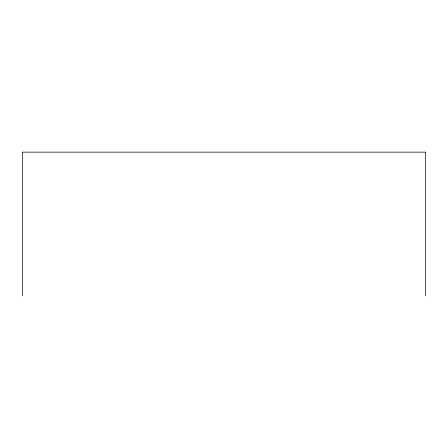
<?xml version="1.0" encoding="UTF-8"?>
<svg xmlns="http://www.w3.org/2000/svg" width="448" height="448" viewBox="0 0 448 448"><rect width="100%" height="100%" fill="white"/><g stroke="black" fill="none" stroke-linecap="round" stroke-linejoin="round"><path stroke-width="0.67" d="M425.6 295.865L425.6 152.135L22.4 152.135L22.4 295.865"/></g></svg>
